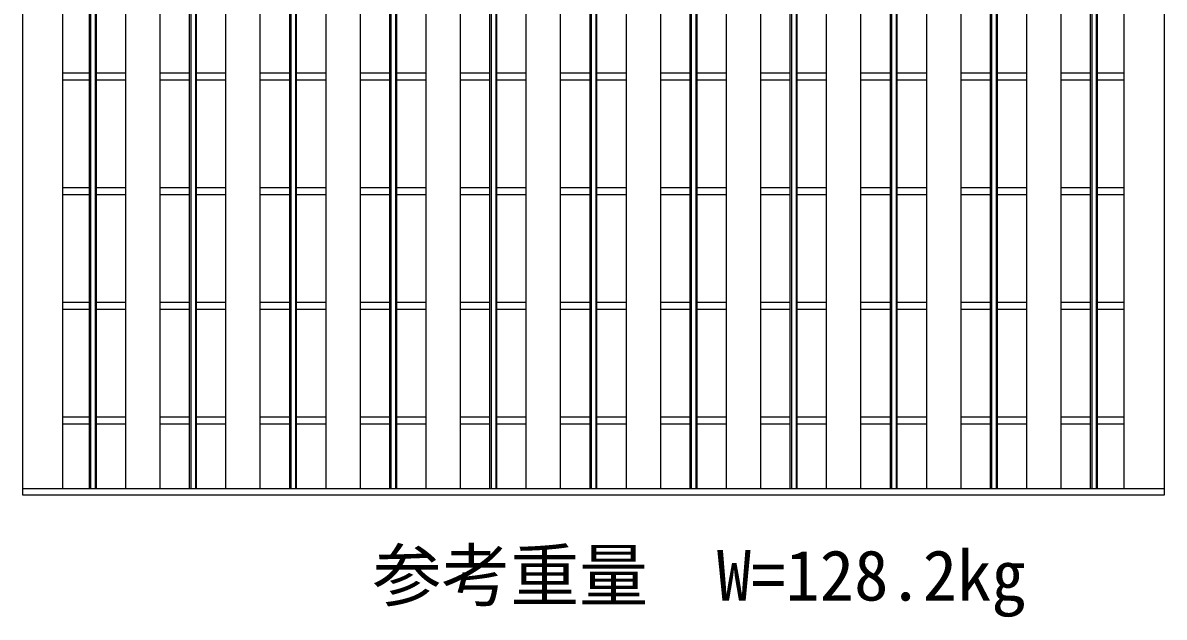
# Model space of a CAD drawing. Units: millimetres, scale not verified. Extents: x -33600 to 33600, y -11880 to 11880.
# Drawn here: x -14411 to -13416, y -6287 to -5769 of the extents above; entities that cross this region are included whole.
import ezdxf
from ezdxf.enums import TextEntityAlignment as Align

# ---------------------------------------------------------------- set-up
doc = ezdxf.new("R2010")
doc.units = ezdxf.units.MM
doc.header["$LTSCALE"] = 40
doc.layers.add('0-0_DIM', color=7, linetype='Continuous', lineweight=25)
doc.layers.add('0-2_HATCH', color=6, linetype='Continuous', lineweight=25)
doc.styles.add('ＭＳ ゴシック', font='')
doc.styles.get('ＭＳ ゴシック').set_extended_font_data('MS Gothic')

msp = doc.modelspace()

# ---------------------------------------------------------------- linework, layer by layer
at = {"layer": '0-2_HATCH'}
for p, q in [((-13415.84, -5250.46), (-13415.84, -6180.46)), ((-14375.84, -6174.46), (-14375.84, -5256.46)), ((-14352.71, -6174.46), (-14352.71, -5256.46)), ((-14351.71, -5256.46), (-14351.71, -6174.46)), ((-14347.71, -5256.46), (-14347.71, -6174.46)), ((-14346.71, -6174.46), (-14346.71, -5256.46)), ((-14321.07, -6174.46), (-14321.07, -5256.46)), ((-14291.07, -6174.46), (-14291.07, -5256.46)), ((-14265.43, -6174.46), (-14265.43, -5256.46)), ((-14264.43, -5256.46), (-14264.43, -6174.46)), ((-14260.43, -5256.46), (-14260.43, -6174.46)), ((-14259.43, -6174.46), (-14259.43, -5256.46)), ((-14233.8, -6174.46), (-14233.8, -5256.46)), ((-14203.8, -6174.46), (-14203.8, -5256.46)), ((-14178.16, -6174.46), (-14178.16, -5256.46)), ((-14177.16, -5256.46), (-14177.16, -6174.46)), ((-14173.16, -5256.46), (-14173.16, -6174.46)), ((-14172.16, -6174.46), (-14172.16, -5256.46)), ((-14146.52, -6174.46), (-14146.52, -5256.46)), ((-14116.52, -6174.46), (-14116.52, -5256.46)), ((-14090.89, -6174.46), (-14090.89, -5256.46)), ((-14089.89, -5256.46), (-14089.89, -6174.46)), ((-14085.89, -5256.46), (-14085.89, -6174.46)), ((-14084.89, -6174.46), (-14084.89, -5256.46)), ((-14059.25, -6174.46), (-14059.25, -5256.46)), ((-14029.25, -6174.46), (-14029.25, -5256.46)), ((-14003.61, -6174.46), (-14003.61, -5256.46)), ((-14002.61, -5256.46), (-14002.61, -6174.46)), ((-13998.61, -5256.46), (-13998.61, -6174.46)), ((-13997.61, -6174.46), (-13997.61, -5256.46)), ((-13971.98, -6174.46), (-13971.98, -5256.46)), ((-13941.98, -6174.46), (-13941.98, -5256.46)), ((-13916.34, -6174.46), (-13916.34, -5256.46)), ((-13915.34, -5256.46), (-13915.34, -6174.46)), ((-13911.34, -5256.46), (-13911.34, -6174.46)), ((-13910.34, -6174.46), (-13910.34, -5256.46)), ((-13884.71, -6174.46), (-13884.71, -5256.46)), ((-13854.71, -6174.46), (-13854.71, -5256.46)), ((-13829.07, -6174.46), (-13829.07, -5256.46)), ((-13828.07, -5256.46), (-13828.07, -6174.46)), ((-13824.07, -5256.46), (-13824.07, -6174.46)), ((-13823.07, -6174.46), (-13823.07, -5256.46)), ((-13797.43, -6174.46), (-13797.43, -5256.46)), ((-13767.43, -6174.46), (-13767.43, -5256.46)), ((-13741.8, -6174.46), (-13741.8, -5256.46)), ((-13740.8, -5256.46), (-13740.8, -6174.46)), ((-13736.8, -5256.46), (-13736.8, -6174.46)), ((-13735.8, -6174.46), (-13735.8, -5256.46)), ((-13710.16, -6174.46), (-13710.16, -5256.46)), ((-13680.16, -6174.46), (-13680.16, -5256.46)), ((-13654.52, -6174.46), (-13654.52, -5256.46)), ((-13653.52, -5256.46), (-13653.52, -6174.46)), ((-13649.52, -5256.46), (-13649.52, -6174.46)), ((-13648.52, -6174.46), (-13648.52, -5256.46)), ((-13622.89, -6174.46), (-13622.89, -5256.46)), ((-13592.89, -6174.46), (-13592.89, -5256.46)), ((-13567.25, -6174.46), (-13567.25, -5256.46)), ((-13566.25, -5256.46), (-13566.25, -6174.46)), ((-13562.25, -5256.46), (-13562.25, -6174.46)), ((-13561.25, -6174.46), (-13561.25, -5256.46)), ((-13535.61, -6174.46), (-13535.61, -5256.46)), ((-13505.61, -6174.46), (-13505.61, -5256.46)), ((-13479.98, -6174.46), (-13479.98, -5256.46)), ((-13478.78, -5256.46), (-13478.78, -6174.46)), ((-13475.18, -5256.46), (-13475.18, -6174.46)), ((-13473.98, -6174.46), (-13473.98, -5256.46)), ((-13450.84, -6174.46), (-13450.84, -5256.46)), ((-14352.71, -5812.46), (-14375.84, -5812.46)), ((-14352.71, -5818.46), (-14375.84, -5818.46)), ((-14321.07, -5812.46), (-14346.71, -5812.46)), ((-14321.07, -5818.46), (-14346.71, -5818.46)), ((-14265.43, -5812.46), (-14291.07, -5812.46)), ((-14265.43, -5818.46), (-14291.07, -5818.46)), ((-14233.8, -5812.46), (-14259.43, -5812.46)), ((-14233.8, -5818.46), (-14259.43, -5818.46)), ((-14178.16, -5812.46), (-14203.8, -5812.46)), ((-14178.16, -5818.46), (-14203.8, -5818.46)), ((-14146.52, -5812.46), (-14172.16, -5812.46)), ((-14146.52, -5818.46), (-14172.16, -5818.46)), ((-14090.89, -5812.46), (-14116.52, -5812.46)), ((-14090.89, -5818.46), (-14116.52, -5818.46)), ((-14059.25, -5812.46), (-14084.89, -5812.46)), ((-14059.25, -5818.46), (-14084.89, -5818.46)), ((-14003.61, -5812.46), (-14029.25, -5812.46)), ((-14003.61, -5818.46), (-14029.25, -5818.46)), ((-13971.98, -5812.46), (-13997.61, -5812.46)), ((-13971.98, -5818.46), (-13997.61, -5818.46)), ((-13916.34, -5812.46), (-13941.98, -5812.46)), ((-13916.34, -5818.46), (-13941.98, -5818.46)), ((-13884.71, -5812.46), (-13910.34, -5812.46)), ((-13884.71, -5818.46), (-13910.34, -5818.46)), ((-13829.07, -5812.46), (-13854.71, -5812.46)), ((-13829.07, -5818.46), (-13854.71, -5818.46)), ((-13797.43, -5812.46), (-13823.07, -5812.46)), ((-13797.43, -5818.46), (-13823.07, -5818.46)), ((-13741.8, -5812.46), (-13767.43, -5812.46)), ((-13741.8, -5818.46), (-13767.43, -5818.46)), ((-13710.16, -5812.46), (-13735.8, -5812.46)), ((-13710.16, -5818.46), (-13735.8, -5818.46)), ((-13654.52, -5812.46), (-13680.16, -5812.46)), ((-13654.52, -5818.46), (-13680.16, -5818.46)), ((-13622.89, -5812.46), (-13648.52, -5812.46)), ((-13622.89, -5818.46), (-13648.52, -5818.46)), ((-13567.25, -5812.46), (-13592.89, -5812.46)), ((-13567.25, -5818.46), (-13592.89, -5818.46)), ((-13535.61, -5812.46), (-13561.25, -5812.46)), ((-13535.61, -5818.46), (-13561.25, -5818.46)), ((-13479.98, -5812.46), (-13505.61, -5812.46)), ((-13479.98, -5818.46), (-13505.61, -5818.46)), ((-13450.84, -5812.46), (-13473.98, -5812.46)), ((-13450.84, -5818.46), (-13473.98, -5818.46)), ((-14352.71, -5912.46), (-14375.84, -5912.46)), ((-14352.71, -5918.46), (-14375.84, -5918.46)), ((-14321.07, -5912.46), (-14346.71, -5912.46)), ((-14321.07, -5918.46), (-14346.71, -5918.46)), ((-14265.43, -5912.46), (-14291.07, -5912.46)), ((-14265.43, -5918.46), (-14291.07, -5918.46)), ((-14233.8, -5912.46), (-14259.43, -5912.46)), ((-14233.8, -5918.46), (-14259.43, -5918.46)), ((-14178.16, -5912.46), (-14203.8, -5912.46)), ((-14178.16, -5918.46), (-14203.8, -5918.46)), ((-14146.52, -5912.46), (-14172.16, -5912.46)), ((-14146.52, -5918.46), (-14172.16, -5918.46)), ((-14090.89, -5912.46), (-14116.52, -5912.46)), ((-14090.89, -5918.46), (-14116.52, -5918.46)), ((-14059.25, -5912.46), (-14084.89, -5912.46)), ((-14059.25, -5918.46), (-14084.89, -5918.46)), ((-14003.61, -5912.46), (-14029.25, -5912.46)), ((-14003.61, -5918.46), (-14029.25, -5918.46)), ((-13971.98, -5912.46), (-13997.61, -5912.46)), ((-13971.98, -5918.46), (-13997.61, -5918.46)), ((-13916.34, -5912.46), (-13941.98, -5912.46)), ((-13916.34, -5918.46), (-13941.98, -5918.46)), ((-13884.71, -5912.46), (-13910.34, -5912.46)), ((-13884.71, -5918.46), (-13910.34, -5918.46)), ((-13829.07, -5912.46), (-13854.71, -5912.46)), ((-13829.07, -5918.46), (-13854.71, -5918.46)), ((-13797.43, -5912.46), (-13823.07, -5912.46)), ((-13797.43, -5918.46), (-13823.07, -5918.46)), ((-13741.8, -5912.46), (-13767.43, -5912.46)), ((-13741.8, -5918.46), (-13767.43, -5918.46)), ((-13710.16, -5912.46), (-13735.8, -5912.46)), ((-13710.16, -5918.46), (-13735.8, -5918.46)), ((-13654.52, -5912.46), (-13680.16, -5912.46)), ((-13654.52, -5918.46), (-13680.16, -5918.46)), ((-13622.89, -5912.46), (-13648.52, -5912.46)), ((-13622.89, -5918.46), (-13648.52, -5918.46)), ((-13567.25, -5912.46), (-13592.89, -5912.46)), ((-13567.25, -5918.46), (-13592.89, -5918.46)), ((-13535.61, -5912.46), (-13561.25, -5912.46)), ((-13535.61, -5918.46), (-13561.25, -5918.46)), ((-13479.98, -5912.46), (-13505.61, -5912.46)), ((-13479.98, -5918.46), (-13505.61, -5918.46)), ((-13450.84, -5912.46), (-13473.98, -5912.46)), ((-13450.84, -5918.46), (-13473.98, -5918.46)), ((-14352.71, -6012.46), (-14375.84, -6012.46)), ((-14352.71, -6018.46), (-14375.84, -6018.46)), ((-14321.07, -6012.46), (-14346.71, -6012.46)), ((-14321.07, -6018.46), (-14346.71, -6018.46)), ((-14265.43, -6012.46), (-14291.07, -6012.46)), ((-14265.43, -6018.46), (-14291.07, -6018.46)), ((-14233.8, -6012.46), (-14259.43, -6012.46)), ((-14233.8, -6018.46), (-14259.43, -6018.46)), ((-14178.16, -6012.46), (-14203.8, -6012.46)), ((-14178.16, -6018.46), (-14203.8, -6018.46)), ((-14146.52, -6012.46), (-14172.16, -6012.46)), ((-14146.52, -6018.46), (-14172.16, -6018.46)), ((-14090.89, -6012.46), (-14116.52, -6012.46)), ((-14090.89, -6018.46), (-14116.52, -6018.46)), ((-14059.25, -6012.46), (-14084.89, -6012.46)), ((-14059.25, -6018.46), (-14084.89, -6018.46)), ((-14003.61, -6012.46), (-14029.25, -6012.46)), ((-14003.61, -6018.46), (-14029.25, -6018.46)), ((-13971.98, -6012.46), (-13997.61, -6012.46)), ((-13971.98, -6018.46), (-13997.61, -6018.46)), ((-13916.34, -6012.46), (-13941.98, -6012.46)), ((-13916.34, -6018.46), (-13941.98, -6018.46)), ((-13884.71, -6012.46), (-13910.34, -6012.46)), ((-13884.71, -6018.46), (-13910.34, -6018.46)), ((-13829.07, -6012.46), (-13854.71, -6012.46)), ((-13829.07, -6018.46), (-13854.71, -6018.46)), ((-13797.43, -6012.46), (-13823.07, -6012.46)), ((-13797.43, -6018.46), (-13823.07, -6018.46)), ((-13741.8, -6012.46), (-13767.43, -6012.46)), ((-13741.8, -6018.46), (-13767.43, -6018.46)), ((-13710.16, -6012.46), (-13735.8, -6012.46)), ((-13710.16, -6018.46), (-13735.8, -6018.46)), ((-13654.52, -6012.46), (-13680.16, -6012.46)), ((-13654.52, -6018.46), (-13680.16, -6018.46)), ((-13622.89, -6012.46), (-13648.52, -6012.46)), ((-13622.89, -6018.46), (-13648.52, -6018.46)), ((-13567.25, -6012.46), (-13592.89, -6012.46)), ((-13567.25, -6018.46), (-13592.89, -6018.46)), ((-13535.61, -6012.46), (-13561.25, -6012.46)), ((-13535.61, -6018.46), (-13561.25, -6018.46)), ((-13479.98, -6012.46), (-13505.61, -6012.46)), ((-13479.98, -6018.46), (-13505.61, -6018.46)), ((-13450.84, -6012.46), (-13473.98, -6012.46)), ((-13450.84, -6018.46), (-13473.98, -6018.46)), ((-14352.71, -6112.46), (-14375.84, -6112.46)), ((-14352.71, -6118.46), (-14375.84, -6118.46)), ((-14321.07, -6112.46), (-14346.71, -6112.46)), ((-14321.07, -6118.46), (-14346.71, -6118.46)), ((-14265.43, -6112.46), (-14291.07, -6112.46)), ((-14265.43, -6118.46), (-14291.07, -6118.46)), ((-14233.8, -6112.46), (-14259.43, -6112.46)), ((-14233.8, -6118.46), (-14259.43, -6118.46)), ((-14178.16, -6112.46), (-14203.8, -6112.46)), ((-14178.16, -6118.46), (-14203.8, -6118.46)), ((-14146.52, -6112.46), (-14172.16, -6112.46)), ((-14146.52, -6118.46), (-14172.16, -6118.46)), ((-14090.89, -6112.46), (-14116.52, -6112.46)), ((-14090.89, -6118.46), (-14116.52, -6118.46)), ((-14059.25, -6112.46), (-14084.89, -6112.46)), ((-14059.25, -6118.46), (-14084.89, -6118.46)), ((-14003.61, -6112.46), (-14029.25, -6112.46)), ((-14003.61, -6118.46), (-14029.25, -6118.46)), ((-13971.98, -6112.46), (-13997.61, -6112.46)), ((-13971.98, -6118.46), (-13997.61, -6118.46)), ((-13916.34, -6112.46), (-13941.98, -6112.46)), ((-13916.34, -6118.46), (-13941.98, -6118.46)), ((-13884.71, -6112.46), (-13910.34, -6112.46)), ((-13884.71, -6118.46), (-13910.34, -6118.46)), ((-13829.07, -6112.46), (-13854.71, -6112.46)), ((-13829.07, -6118.46), (-13854.71, -6118.46)), ((-13797.43, -6112.46), (-13823.07, -6112.46)), ((-13797.43, -6118.46), (-13823.07, -6118.46)), ((-13741.8, -6112.46), (-13767.43, -6112.46)), ((-13741.8, -6118.46), (-13767.43, -6118.46)), ((-13710.16, -6112.46), (-13735.8, -6112.46)), ((-13710.16, -6118.46), (-13735.8, -6118.46)), ((-13654.52, -6112.46), (-13680.16, -6112.46)), ((-13654.52, -6118.46), (-13680.16, -6118.46)), ((-13622.89, -6112.46), (-13648.52, -6112.46)), ((-13622.89, -6118.46), (-13648.52, -6118.46)), ((-13567.25, -6112.46), (-13592.89, -6112.46)), ((-13567.25, -6118.46), (-13592.89, -6118.46)), ((-13535.61, -6112.46), (-13561.25, -6112.46)), ((-13535.61, -6118.46), (-13561.25, -6118.46)), ((-13479.98, -6112.46), (-13505.61, -6112.46)), ((-13479.98, -6118.46), (-13505.61, -6118.46)), ((-13450.84, -6112.46), (-13473.98, -6112.46)), ((-13450.84, -6118.46), (-13473.98, -6118.46)), ((-14410.84, -6174.46), (-13415.84, -6174.46))]:
    msp.add_line(p, q, dxfattribs=at)
msp.add_lwpolyline([(-13415.84, -6180.46), (-14410.84, -6180.46), (-14410.84, -5250.46)], dxfattribs=at)

# ---------------------------------------------------------------- texts
at = {"layer": '0-0_DIM', "style": 'ＭＳ ゴシック'}
msp.add_text('参考重量\u3000W=128.2kg', height=43.99, dxfattribs=at).set_placement((-14105.85, -6285.39), align=Align.BOTTOM_LEFT)

doc.saveas('drawing.dxf')
